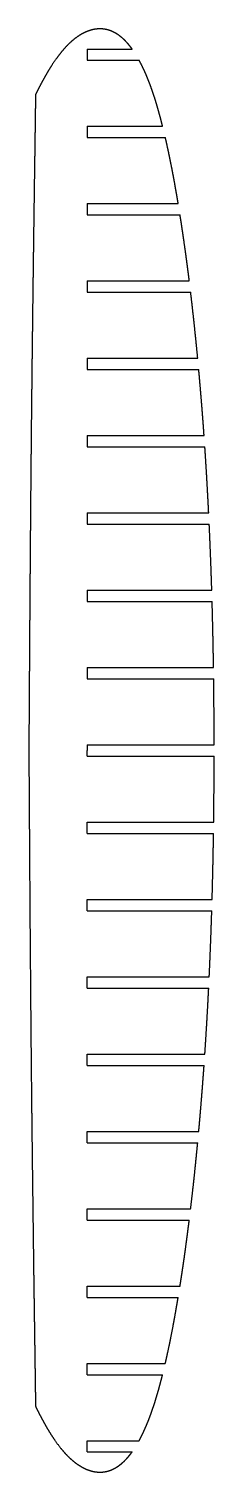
# Model space of a CAD drawing. Header units: metres. Extents: x 7 to 70, y -243 to 243.
import ezdxf

# ---------------------------------------------------------------- set-up
doc = ezdxf.new("R2010")
doc.units = ezdxf.units.M

msp = doc.modelspace()

# ---------------------------------------------------------------- linework, layer by layer
for p, q in [((26.99, 235.9, 613), (42.14, 235.9, 613)), ((26.99, 232.1, 613), (44.52, 232.1, 613)), ((26.99, 209.9, 613), (52.42, 209.9, 613)), ((26.99, 206.1, 613), (53.34, 206.1, 613)), ((26.99, 183.9, 613), (57.67, 183.9, 613)), ((26.99, 180.1, 613), (58.28, 180.1, 613)), ((26.99, 157.9, 613), (61.4, 157.9, 613)), ((26.99, 154.1, 613), (61.86, 154.1, 613)), ((26.99, 131.9, 613), (64.23, 131.9, 613)), ((26.99, 128.1, 613), (64.58, 128.1, 613)), ((26.99, 105.9, 613), (66.37, 105.9, 613)), ((26.99, 102.1, 613), (66.64, 102.1, 613)), ((26.99, 79.9, 613), (67.93, 79.9, 613)), ((26.99, 76.1, 613), (68.11, 76.1, 613)), ((26.99, 53.9, 613), (68.97, 53.9, 613)), ((26.99, 50.1, 613), (69.08, 50.1, 613)), ((26.99, 27.9, 613), (69.56, 27.9, 613)), ((26.99, 24.1, 613), (69.61, 24.1, 613)), ((26.99, 1.9, 613), (69.76, 1.9, 613)), ((26.99, -1.9, 613), (69.76, -1.9, 613)), ((26.99, -24.1, 613), (69.61, -24.1, 613)), ((26.99, -27.9, 613), (69.56, -27.9, 613)), ((26.99, -50.1, 613), (69.08, -50.1, 613)), ((26.99, -53.9, 613), (68.97, -53.9, 613)), ((26.99, -76.1, 613), (68.11, -76.1, 613)), ((26.99, -79.9, 613), (67.93, -79.9, 613)), ((26.99, -102.1, 613), (66.64, -102.1, 613)), ((26.99, -105.9, 613), (66.38, -105.9, 613)), ((26.99, -128.1, 613), (64.58, -128.1, 613)), ((26.99, -131.9, 613), (64.23, -131.9, 613)), ((26.99, -154.1, 613), (61.85, -154.1, 613)), ((26.99, -157.9, 613), (61.39, -157.9, 613)), ((26.99, -180.1, 613), (58.27, -180.1, 613)), ((26.99, -183.9, 613), (57.65, -183.9, 613)), ((26.99, -206.1, 613), (53.32, -206.1, 613)), ((26.99, -209.9, 613), (52.41, -209.9, 613)), ((26.99, -232.1, 613), (44.51, -232.1, 613)), ((26.99, -235.9, 613), (42.13, -235.9, 613))]:
    msp.add_line(p, q)
for points, knots in [([(42.14, 235.9, 613), (42, 236.09, 613), (41.86, 236.28, 613), (41.72, 236.47, 613), (41.57, 236.66, 613), (41.43, 236.84, 613), (41.28, 237.03, 613), (41.13, 237.21, 613), (40.45, 238.02, 613), (39.89, 238.63, 613), (39.31, 239.22, 613), (38.7, 239.77, 613), (38.06, 240.29, 613), (37.38, 240.77, 613), (36.68, 241.2, 613), (35.56, 241.75, 613), (35.18, 241.93, 613), (34.78, 242.08, 613), (34.38, 242.22, 613), (33.97, 242.34, 613), (33.56, 242.44, 613), (33.15, 242.52, 613), (32.17, 242.65, 613), (31.6, 242.7, 613), (31.03, 242.7, 613), (30.46, 242.67, 613), (29.9, 242.6, 613), (29.34, 242.5, 613), (28.78, 242.37, 613), (28.11, 242.18, 613), (27.99, 242.14, 613), (27.86, 242.1, 613), (27.74, 242.06, 613), (27.61, 242.02, 613), (27.49, 241.97, 613), (27.36, 241.93, 613), (26.82, 241.72, 613), (26.4, 241.55, 613), (25.99, 241.36, 613), (25.58, 241.15, 613), (25.18, 240.94, 613), (24.79, 240.71, 613), (24.41, 240.47, 613), (22.78, 239.39, 613), (21.61, 238.44, 613), (20.51, 237.41, 613), (19.48, 236.31, 613), (18.5, 235.17, 613), (17.58, 233.99, 613), (16.7, 232.77, 613), (14.96, 230.23, 613), (14.12, 228.89, 613), (13.31, 227.54, 613), (12.53, 226.17, 613), (11.77, 224.78, 613), (11.04, 223.38, 613), (10.33, 221.97, 613), (9.64, 220.55, 613)], [0, 0, 0, 0, 0, 0, 0, 0, 0, 0.041358, 0.041358, 0.041358, 0.041358, 0.041358, 0.041358, 0.041358, 0.185522, 0.185522, 0.185522, 0.185522, 0.185522, 0.185522, 0.185522, 0.25945, 0.25945, 0.25945, 0.25945, 0.25945, 0.25945, 0.25945, 0.358714, 0.358714, 0.358714, 0.358714, 0.358714, 0.358714, 0.358714, 0.381748, 0.381748, 0.381748, 0.381748, 0.381748, 0.381748, 0.381748, 0.461052, 0.461052, 0.461052, 0.461052, 0.461052, 0.461052, 0.461052, 0.723929, 0.723929, 0.723929, 0.723929, 0.723929, 0.723929, 0.723929, 1, 1, 1, 1, 1, 1, 1, 1, 1]), ([(52.42, 209.9, 613), (52.16, 210.95, 613), (51.89, 212, 613), (51.61, 213.05, 613), (51.33, 214.1, 613), (51.04, 215.15, 613), (50.74, 216.19, 613), (50.43, 217.23, 613), (49.95, 218.79, 613), (49.78, 219.31, 613), (49.62, 219.82, 613), (49.46, 220.32, 613), (49.29, 220.82, 613), (49.13, 221.3, 613), (48.96, 221.78, 613), (48.61, 222.78, 613), (48.42, 223.3, 613), (48.24, 223.82, 613), (48.05, 224.32, 613), (47.86, 224.81, 613), (47.67, 225.3, 613), (47.48, 225.77, 613), (46.98, 226.99, 613), (46.66, 227.73, 613), (46.34, 228.48, 613), (46, 229.21, 613), (45.65, 229.94, 613), (45.29, 230.67, 613), (44.91, 231.39, 613), (44.52, 232.1, 613)], [0, 0, 0, 0, 0, 0, 0, 0, 0, 0.334484, 0.334484, 0.334484, 0.334484, 0.334484, 0.334484, 0.334484, 0.503523, 0.503523, 0.503523, 0.503523, 0.503523, 0.503523, 0.503523, 0.693685, 0.693685, 0.693685, 0.693685, 0.693685, 0.693685, 0.693685, 1, 1, 1, 1, 1, 1, 1, 1, 1]), ([(9.64, 220.55, 613), (9.64, 220.55, 613), (9.64, 220.55, 613), (9.64, 220.55, 613), (9.64, 220.55, 613), (9.64, 220.55, 613), (9.64, 220.55, 613), (9.64, 220.55, 613), (9.64, 220.55, 613), (9.64, 220.55, 613), (9.64, 220.54, 613), (9.64, 220.54, 613), (9.64, 220.53, 613), (9.64, 220.53, 613), (9.64, 220.52, 613), (9.64, 220.5, 613), (9.64, 220.48, 613), (9.64, 220.47, 613), (9.64, 220.45, 613), (9.64, 220.43, 613), (9.64, 220.41, 613), (9.64, 220.38, 613), (9.64, 220.32, 613), (9.64, 220.3, 613), (9.64, 220.27, 613), (9.64, 220.24, 613), (9.64, 220.2, 613), (9.64, 220.16, 613), (9.64, 220.12, 613), (9.64, 220.04, 613), (9.63, 219.99, 613), (9.63, 219.94, 613), (9.63, 219.89, 613), (9.63, 219.83, 613), (9.63, 219.77, 613), (9.63, 219.71, 613), (9.63, 219.52, 613), (9.63, 219.39, 613), (9.62, 219.26, 613), (9.62, 219.14, 613), (9.62, 219.01, 613), (9.62, 218.88, 613), (9.62, 218.76, 613), (9.61, 218.41, 613), (9.61, 218.2, 613), (9.61, 217.98, 613), (9.6, 217.77, 613), (9.6, 217.55, 613), (9.6, 217.34, 613), (9.59, 217.12, 613), (9.58, 216.48, 613), (9.58, 216.05, 613), (9.57, 215.62, 613), (9.57, 215.19, 613), (9.56, 214.77, 613), (9.55, 214.34, 613), (9.55, 213.91, 613), (9.53, 212.63, 613), (9.52, 211.77, 613), (9.51, 210.92, 613), (9.49, 210.06, 613), (9.48, 209.21, 613), (9.47, 208.35, 613), (9.46, 207.5, 613), (9.44, 206.09, 613), (9.43, 205.52, 613), (9.42, 204.94, 613), (9.41, 204.34, 613), (9.4, 203.72, 613), (9.39, 203.09, 613), (9.38, 202.44, 613), (9.37, 201.09, 613), (9.36, 200.4, 613), (9.35, 199.7, 613), (9.34, 198.97, 613), (9.32, 198.23, 613), (9.31, 197.47, 613), (9.3, 196.7, 613), (9.26, 193.51, 613), (9.22, 191.12, 613), (9.19, 188.73, 613), (9.16, 186.34, 613), (9.12, 183.95, 613), (9.09, 181.56, 613), (9.06, 179.17, 613), (8.96, 172.18, 613), (8.9, 167.58, 613), (8.84, 162.97, 613), (8.78, 158.37, 613), (8.72, 153.77, 613), (8.66, 149.16, 613), (8.61, 144.56, 613), (8.51, 136.25, 613), (8.46, 132.55, 613), (8.42, 128.85, 613), (8.38, 125.14, 613), (8.34, 121.44, 613), (8.3, 117.74, 613), (8.26, 114.03, 613), (8.18, 106.63, 613), (8.15, 102.93, 613), (8.11, 99.22, 613), (8.08, 95.52, 613), (8.04, 91.82, 613), (8.01, 88.11, 613), (7.98, 84.41, 613), (7.92, 77.66, 613), (7.9, 74.61, 613), (7.87, 71.57, 613), (7.85, 68.52, 613), (7.82, 65.47, 613), (7.8, 62.43, 613), (7.78, 59.38, 613), (7.74, 53.61, 613), (7.72, 50.9, 613), (7.7, 48.18, 613), (7.68, 45.46, 613), (7.66, 42.74, 613), (7.64, 40.02, 613), (7.62, 37.3, 613), (7.59, 32.79, 613), (7.58, 30.99, 613), (7.57, 29.2, 613), (7.56, 27.41, 613), (7.55, 25.61, 613), (7.54, 23.82, 613), (7.53, 22.03, 613), (7.51, 19.59, 613), (7.51, 18.95, 613), (7.5, 18.31, 613), (7.5, 17.67, 613), (7.5, 17.03, 613), (7.49, 16.38, 613), (7.49, 15.74, 613), (7.48, 14.54, 613), (7.48, 13.98, 613), (7.47, 13.42, 613), (7.47, 12.86, 613), (7.47, 12.29, 613), (7.46, 11.73, 613), (7.46, 11.17, 613), (7.45, 9.96, 613), (7.45, 9.31, 613), (7.44, 8.65, 613), (7.44, 8, 613), (7.44, 7.35, 613), (7.43, 6.7, 613), (7.43, 6.05, 613), (7.42, 5.06, 613), (7.42, 4.73, 613), (7.42, 4.39, 613), (7.42, 4.06, 613), (7.41, 3.72, 613), (7.41, 3.39, 613), (7.41, 3.05, 613), (7.41, 2.53, 613), (7.4, 2.36, 613), (7.4, 2.19, 613), (7.4, 2.03, 613), (7.4, 1.88, 613), (7.4, 1.74, 613), (7.4, 1.61, 613), (7.4, 1.38, 613), (7.4, 1.28, 613), (7.4, 1.17, 613), (7.4, 1.07, 613), (7.4, 0.97, 613), (7.4, 0.86, 613), (7.39, 0.76, 613), (7.39, 0.62, 613), (7.39, 0.58, 613), (7.39, 0.55, 613), (7.39, 0.52, 613), (7.39, 0.49, 613), (7.39, 0.46, 613), (7.39, 0.43, 613), (7.39, 0.36, 613), (7.39, 0.32, 613), (7.39, 0.29, 613), (7.39, 0.25, 613), (7.39, 0.22, 613), (7.39, 0.2, 613), (7.39, 0.17, 613), (7.39, 0.13, 613), (7.39, 0.11, 613), (7.39, 0.09, 613), (7.39, 0.07, 613), (7.39, 0.06, 613), (7.39, 0.05, 613), (7.39, 0.04, 613), (7.39, 0.02, 613), (7.39, 0.02, 613), (7.39, 0.01, 613), (7.39, 0.01, 613), (7.39, 0, 613), (7.39, 0, 613), (7.39, 0, 613), (7.39, 0, 613), (7.39, 0, 613), (7.39, 0, 613), (7.39, 0, 613), (7.39, 0, 613), (7.39, 0, 613), (7.39, -0.01, 613), (7.39, -0.02, 613), (7.39, -0.02, 613), (7.39, -0.03, 613), (7.39, -0.04, 613), (7.39, -0.06, 613), (7.39, -0.07, 613), (7.39, -0.09, 613), (7.39, -0.12, 613), (7.39, -0.14, 613), (7.39, -0.15, 613), (7.39, -0.16, 613), (7.39, -0.18, 613), (7.39, -0.19, 613), (7.39, -0.21, 613), (7.39, -0.25, 613), (7.39, -0.27, 613), (7.39, -0.29, 613), (7.39, -0.32, 613), (7.39, -0.35, 613), (7.39, -0.37, 613), (7.39, -0.4, 613), (7.39, -0.49, 613), (7.39, -0.54, 613), (7.39, -0.6, 613), (7.39, -0.66, 613), (7.39, -0.73, 613), (7.39, -0.81, 613), (7.4, -0.89, 613), (7.4, -1.06, 613), (7.4, -1.15, 613), (7.4, -1.24, 613), (7.4, -1.35, 613), (7.4, -1.46, 613), (7.4, -1.57, 613), (7.4, -1.7, 613), (7.4, -2.05, 613), (7.4, -2.28, 613), (7.41, -2.51, 613), (7.41, -2.74, 613), (7.41, -2.96, 613), (7.41, -3.19, 613), (7.41, -3.42, 613), (7.42, -4.07, 613), (7.42, -4.5, 613), (7.42, -4.93, 613), (7.42, -5.36, 613), (7.43, -5.78, 613), (7.43, -6.21, 613), (7.43, -6.64, 613), (7.44, -7.92, 613), (7.44, -8.78, 613), (7.45, -9.63, 613), (7.45, -10.49, 613), (7.46, -11.34, 613), (7.47, -12.19, 613), (7.47, -13.05, 613), (7.48, -14.45, 613), (7.48, -15.02, 613), (7.49, -15.6, 613), (7.49, -16.2, 613), (7.49, -16.82, 613), (7.5, -17.45, 613), (7.5, -18.11, 613), (7.51, -19.45, 613), (7.51, -20.14, 613), (7.52, -20.84, 613), (7.52, -21.57, 613), (7.53, -22.31, 613), (7.53, -23.07, 613), (7.54, -23.84, 613), (7.56, -27.02, 613), (7.57, -29.41, 613), (7.59, -31.8, 613), (7.6, -34.19, 613), (7.62, -36.58, 613), (7.63, -38.96, 613), (7.65, -41.35, 613), (7.7, -48.34, 613), (7.73, -52.94, 613), (7.76, -57.54, 613), (7.8, -62.15, 613), (7.83, -66.75, 613), (7.87, -71.35, 613), (7.91, -75.95, 613), (7.98, -84.25, 613), (8.01, -87.96, 613), (8.04, -91.66, 613), (8.07, -95.36, 613), (8.11, -99.06, 613), (8.14, -102.77, 613), (8.18, -106.47, 613), (8.27, -115.64, 613), (8.33, -121.11, 613), (8.39, -126.58, 613), (8.46, -132.05, 613), (8.52, -137.52, 613), (8.59, -142.99, 613), (8.66, -148.46, 613), (8.76, -156.33, 613), (8.79, -158.72, 613), (8.82, -161.12, 613), (8.85, -163.52, 613), (8.88, -165.92, 613), (8.91, -168.32, 613), (8.94, -170.72, 613), (9, -175.25, 613), (9.03, -177.39, 613), (9.06, -179.53, 613), (9.09, -181.66, 613), (9.12, -183.8, 613), (9.15, -185.94, 613), (9.18, -188.08, 613), (9.22, -191.1, 613), (9.24, -191.97, 613), (9.25, -192.82, 613), (9.26, -193.66, 613), (9.27, -194.48, 613), (9.28, -195.29, 613), (9.29, -196.08, 613), (9.32, -197.63, 613), (9.33, -198.38, 613), (9.34, -199.13, 613), (9.35, -199.85, 613), (9.36, -200.56, 613), (9.37, -201.24, 613), (9.38, -201.91, 613), (9.4, -203.67, 613), (9.42, -204.77, 613), (9.43, -205.88, 613), (9.45, -206.98, 613), (9.47, -208.08, 613), (9.48, -209.19, 613), (9.5, -210.29, 613), (9.52, -211.96, 613), (9.53, -212.52, 613), (9.54, -213.08, 613), (9.54, -213.65, 613), (9.55, -214.21, 613), (9.56, -214.77, 613), (9.57, -215.33, 613), (9.58, -216.15, 613), (9.58, -216.41, 613), (9.59, -216.67, 613), (9.59, -216.93, 613), (9.59, -217.19, 613), (9.6, -217.44, 613), (9.6, -217.7, 613), (9.61, -218.13, 613), (9.61, -218.31, 613), (9.61, -218.49, 613), (9.62, -218.67, 613), (9.62, -218.84, 613), (9.62, -219.02, 613), (9.62, -219.19, 613), (9.63, -219.46, 613), (9.63, -219.56, 613), (9.63, -219.65, 613), (9.63, -219.74, 613), (9.63, -219.84, 613), (9.63, -219.93, 613), (9.64, -220.02, 613), (9.64, -220.14, 613), (9.64, -220.17, 613), (9.64, -220.2, 613), (9.64, -220.23, 613), (9.64, -220.26, 613), (9.64, -220.28, 613), (9.64, -220.3, 613), (9.64, -220.34, 613), (9.64, -220.36, 613), (9.64, -220.38, 613), (9.64, -220.4, 613), (9.64, -220.41, 613), (9.64, -220.43, 613), (9.64, -220.44, 613), (9.64, -220.47, 613), (9.64, -220.49, 613), (9.64, -220.5, 613), (9.64, -220.51, 613), (9.64, -220.52, 613), (9.64, -220.53, 613), (9.64, -220.54, 613), (9.64, -220.55, 613), (9.64, -220.55, 613), (9.64, -220.55, 613), (9.64, -220.55, 613), (9.64, -220.55, 613), (9.64, -220.55, 613), (9.64, -220.55, 613), (9.64, -220.55, 613)], [0, 0, 0, 0, 0, 0, 0, 0, 0, 0.002729, 0.002729, 0.002729, 0.002729, 0.002729, 0.002729, 0.002729, 0.005252, 0.005252, 0.005252, 0.005252, 0.005252, 0.005252, 0.005252, 0.008027, 0.008027, 0.008027, 0.008027, 0.008027, 0.008027, 0.008027, 0.010298, 0.010298, 0.010298, 0.010298, 0.010298, 0.010298, 0.010298, 0.012568, 0.012568, 0.012568, 0.012568, 0.012568, 0.012568, 0.012568, 0.016849, 0.016849, 0.016849, 0.016849, 0.016849, 0.016849, 0.016849, 0.024107, 0.024107, 0.024107, 0.024107, 0.024107, 0.024107, 0.024107, 0.038504, 0.038504, 0.038504, 0.038504, 0.038504, 0.038504, 0.038504, 0.067251, 0.067251, 0.067251, 0.067251, 0.067251, 0.067251, 0.067251, 0.085727, 0.085727, 0.085727, 0.085727, 0.085727, 0.085727, 0.085727, 0.104202, 0.104202, 0.104202, 0.104202, 0.104202, 0.104202, 0.104202, 0.159982, 0.159982, 0.159982, 0.159982, 0.159982, 0.159982, 0.159982, 0.267419, 0.267419, 0.267419, 0.267419, 0.267419, 0.267419, 0.267419, 0.353841, 0.353841, 0.353841, 0.353841, 0.353841, 0.353841, 0.353841, 0.440265, 0.440265, 0.440265, 0.440265, 0.440265, 0.440265, 0.440265, 0.511361, 0.511361, 0.511361, 0.511361, 0.511361, 0.511361, 0.511361, 0.57482, 0.57482, 0.57482, 0.57482, 0.57482, 0.57482, 0.57482, 0.616667, 0.616667, 0.616667, 0.616667, 0.616667, 0.616667, 0.616667, 0.631645, 0.631645, 0.631645, 0.631645, 0.631645, 0.631645, 0.631645, 0.644752, 0.644752, 0.644752, 0.644752, 0.644752, 0.644752, 0.644752, 0.659966, 0.659966, 0.659966, 0.659966, 0.659966, 0.659966, 0.659966, 0.667796, 0.667796, 0.667796, 0.667796, 0.667796, 0.667796, 0.667796, 0.67212, 0.67212, 0.67212, 0.67212, 0.67212, 0.67212, 0.67212, 0.675781, 0.675781, 0.675781, 0.675781, 0.675781, 0.675781, 0.675781, 0.67704, 0.67704, 0.67704, 0.67704, 0.67704, 0.67704, 0.67704, 0.679139, 0.679139, 0.679139, 0.679139, 0.679139, 0.679139, 0.679139, 0.681238, 0.681238, 0.681238, 0.681238, 0.681238, 0.681238, 0.681238, 0.683505, 0.683505, 0.683505, 0.683505, 0.683505, 0.683505, 0.683505, 0.68567, 0.68567, 0.68567, 0.68567, 0.68567, 0.68567, 0.68567, 0.6878, 0.6878, 0.6878, 0.6878, 0.6878, 0.6878, 0.6878, 0.688866, 0.688866, 0.688866, 0.688866, 0.688866, 0.688866, 0.688866, 0.690108, 0.690108, 0.690108, 0.690108, 0.690108, 0.690108, 0.690108, 0.692061, 0.692061, 0.692061, 0.692061, 0.692061, 0.692061, 0.692061, 0.694014, 0.694014, 0.694014, 0.694014, 0.694014, 0.694014, 0.694014, 0.697422, 0.697422, 0.697422, 0.697422, 0.697422, 0.697422, 0.697422, 0.703824, 0.703824, 0.703824, 0.703824, 0.703824, 0.703824, 0.703824, 0.716606, 0.716606, 0.716606, 0.716606, 0.716606, 0.716606, 0.716606, 0.724822, 0.724822, 0.724822, 0.724822, 0.724822, 0.724822, 0.724822, 0.733037, 0.733037, 0.733037, 0.733037, 0.733037, 0.733037, 0.733037, 0.757841, 0.757841, 0.757841, 0.757841, 0.757841, 0.757841, 0.757841, 0.805626, 0.805626, 0.805626, 0.805626, 0.805626, 0.805626, 0.805626, 0.844077, 0.844077, 0.844077, 0.844077, 0.844077, 0.844077, 0.844077, 0.90088, 0.90088, 0.90088, 0.90088, 0.90088, 0.90088, 0.90088, 0.925787, 0.925787, 0.925787, 0.925787, 0.925787, 0.925787, 0.925787, 0.947986, 0.947986, 0.947986, 0.947986, 0.947986, 0.947986, 0.947986, 0.957166, 0.957166, 0.957166, 0.957166, 0.957166, 0.957166, 0.957166, 0.966345, 0.966345, 0.966345, 0.966345, 0.966345, 0.966345, 0.966345, 0.981878, 0.981878, 0.981878, 0.981878, 0.981878, 0.981878, 0.981878, 0.989801, 0.989801, 0.989801, 0.989801, 0.989801, 0.989801, 0.989801, 0.993432, 0.993432, 0.993432, 0.993432, 0.993432, 0.993432, 0.993432, 0.995927, 0.995927, 0.995927, 0.995927, 0.995927, 0.995927, 0.995927, 0.997245, 0.997245, 0.997245, 0.997245, 0.997245, 0.997245, 0.997245, 0.997709, 0.997709, 0.997709, 0.997709, 0.997709, 0.997709, 0.997709, 0.998172, 0.998172, 0.998172, 0.998172, 0.998172, 0.998172, 0.998172, 0.998901, 0.998901, 0.998901, 0.998901, 0.998901, 0.998901, 0.998901, 1, 1, 1, 1, 1, 1, 1, 1, 1]), ([(57.67, 183.9, 613), (57.53, 184.71, 613), (57.39, 185.52, 613), (57.26, 186.33, 613), (57.12, 187.14, 613), (56.98, 187.95, 613), (56.83, 188.76, 613), (56.69, 189.56, 613), (56.19, 192.35, 613), (55.82, 194.32, 613), (55.44, 196.29, 613), (55.05, 198.26, 613), (54.64, 200.22, 613), (54.23, 202.19, 613), (53.79, 204.15, 613), (53.34, 206.1, 613)], [0, 0, 0, 0, 0, 0, 0, 0, 0, 0.290383, 0.290383, 0.290383, 0.290383, 0.290383, 0.290383, 0.290383, 1, 1, 1, 1, 1, 1, 1, 1, 1]), ([(61.4, 157.9, 613), (61.22, 159.33, 613), (61.04, 160.76, 613), (60.85, 162.19, 613), (60.67, 163.62, 613), (60.48, 165.04, 613), (60.29, 166.47, 613), (60.09, 167.9, 613), (59.7, 170.67, 613), (59.51, 172.02, 613), (59.31, 173.37, 613), (59.11, 174.72, 613), (58.91, 176.06, 613), (58.7, 177.41, 613), (58.5, 178.75, 613), (58.28, 180.1, 613)], [0, 0, 0, 0, 0, 0, 0, 0, 0, 0.51399, 0.51399, 0.51399, 0.51399, 0.51399, 0.51399, 0.51399, 1, 1, 1, 1, 1, 1, 1, 1, 1]), ([(66.37, 105.9, 613), (66.36, 106.09, 613), (66.35, 106.29, 613), (66.33, 106.48, 613), (66.32, 106.68, 613), (66.31, 106.87, 613), (66.29, 107.07, 613), (66.28, 107.26, 613), (66.13, 109.37, 613), (65.99, 111.28, 613), (65.84, 113.19, 613), (65.69, 115.1, 613), (65.54, 117.01, 613), (65.38, 118.92, 613), (65.22, 120.82, 613), (65, 123.4, 613), (64.94, 124.08, 613), (64.88, 124.75, 613), (64.83, 125.42, 613), (64.77, 126.09, 613), (64.71, 126.76, 613), (64.64, 127.43, 613), (64.58, 128.1, 613)], [0, 0, 0, 0, 0, 0, 0, 0, 0, 0.070138, 0.070138, 0.070138, 0.070138, 0.070138, 0.070138, 0.070138, 0.758086, 0.758086, 0.758086, 0.758086, 0.758086, 0.758086, 0.758086, 1, 1, 1, 1, 1, 1, 1, 1, 1]), ([(67.93, 79.9, 613), (67.89, 80.69, 613), (67.85, 81.49, 613), (67.81, 82.28, 613), (67.77, 83.08, 613), (67.73, 83.87, 613), (67.68, 84.66, 613), (67.64, 85.46, 613), (67.49, 88.23, 613), (67.38, 90.22, 613), (67.27, 92.2, 613), (67.15, 94.18, 613), (67.02, 96.16, 613), (66.9, 98.14, 613), (66.77, 100.12, 613), (66.64, 102.1, 613)], [0, 0, 0, 0, 0, 0, 0, 0, 0, 0.286065, 0.286065, 0.286065, 0.286065, 0.286065, 0.286065, 0.286065, 1, 1, 1, 1, 1, 1, 1, 1, 1]), ([(64.58, -128.1, 613), (64.6, -127.9, 613), (64.62, -127.71, 613), (64.64, -127.51, 613), (64.65, -127.31, 613), (64.67, -127.12, 613), (64.69, -126.92, 613), (64.71, -126.73, 613), (64.81, -125.58, 613), (64.89, -124.63, 613), (64.98, -123.68, 613), (65.06, -122.73, 613), (65.14, -121.78, 613), (65.22, -120.83, 613), (65.3, -119.88, 613), (65.51, -117.3, 613), (65.64, -115.67, 613), (65.77, -114.04, 613), (65.9, -112.42, 613), (66.02, -110.79, 613), (66.14, -109.16, 613), (66.26, -107.53, 613), (66.38, -105.9, 613)], [0, 0, 0, 0, 0, 0, 0, 0, 0, 0.071069, 0.071069, 0.071069, 0.071069, 0.071069, 0.071069, 0.071069, 0.414014, 0.414014, 0.414014, 0.414014, 0.414014, 0.414014, 0.414014, 1, 1, 1, 1, 1, 1, 1, 1, 1]), ([(58.27, -180.1, 613), (58.55, -178.33, 613), (58.83, -176.55, 613), (59.1, -174.77, 613), (59.36, -173, 613), (59.62, -171.22, 613), (59.87, -169.44, 613), (60.11, -167.66, 613), (60.49, -164.88, 613), (60.62, -163.89, 613), (60.75, -162.89, 613), (60.88, -161.89, 613), (61.01, -160.89, 613), (61.14, -159.9, 613), (61.27, -158.9, 613), (61.39, -157.9, 613)], [0, 0, 0, 0, 0, 0, 0, 0, 0, 0.641117, 0.641117, 0.641117, 0.641117, 0.641117, 0.641117, 0.641117, 1, 1, 1, 1, 1, 1, 1, 1, 1]), ([(53.32, -206.1, 613), (53.84, -203.86, 613), (54.34, -201.62, 613), (54.81, -199.37, 613), (55.27, -197.12, 613), (55.71, -194.86, 613), (56.13, -192.61, 613), (56.54, -190.34, 613), (57.03, -187.56, 613), (57.12, -187.04, 613), (57.21, -186.51, 613), (57.3, -185.99, 613), (57.39, -185.47, 613), (57.48, -184.95, 613), (57.57, -184.42, 613), (57.65, -183.9, 613)], [0, 0, 0, 0, 0, 0, 0, 0, 0, 0.812496, 0.812496, 0.812496, 0.812496, 0.812496, 0.812496, 0.812496, 1, 1, 1, 1, 1, 1, 1, 1, 1]), ([(44.51, -232.1, 613), (44.95, -231.29, 613), (45.38, -230.47, 613), (45.78, -229.64, 613), (46.18, -228.8, 613), (46.55, -227.96, 613), (46.92, -227.11, 613), (47.27, -226.26, 613), (47.78, -224.97, 613), (47.95, -224.54, 613), (48.11, -224.1, 613), (48.28, -223.65, 613), (48.45, -223.19, 613), (48.61, -222.73, 613), (48.78, -222.26, 613), (49.07, -221.42, 613), (49.19, -221.06, 613), (49.32, -220.69, 613), (49.44, -220.32, 613), (49.56, -219.95, 613), (49.68, -219.57, 613), (49.81, -219.18, 613), (50.27, -217.69, 613), (50.6, -216.59, 613), (50.93, -215.48, 613), (51.24, -214.37, 613), (51.54, -213.25, 613), (51.84, -212.14, 613), (52.13, -211.02, 613), (52.41, -209.9, 613)], [0, 0, 0, 0, 0, 0, 0, 0, 0, 0.341789, 0.341789, 0.341789, 0.341789, 0.341789, 0.341789, 0.341789, 0.511543, 0.511543, 0.511543, 0.511543, 0.511543, 0.511543, 0.511543, 0.638862, 0.638862, 0.638862, 0.638862, 0.638862, 0.638862, 0.638862, 1, 1, 1, 1, 1, 1, 1, 1, 1]), ([(9.64, -220.55, 613), (10.47, -222.24, 613), (11.31, -223.91, 613), (12.19, -225.57, 613), (13.1, -227.21, 613), (14.05, -228.83, 613), (15.05, -230.42, 613), (16.11, -231.97, 613), (18.07, -234.58, 613), (18.94, -235.66, 613), (19.86, -236.71, 613), (20.82, -237.71, 613), (21.84, -238.66, 613), (22.92, -239.53, 613), (24.07, -240.32, 613), (25.56, -241.13, 613), (25.84, -241.28, 613), (26.12, -241.42, 613), (26.4, -241.55, 613), (26.69, -241.67, 613), (26.98, -241.79, 613), (27.27, -241.9, 613), (27.86, -242.1, 613), (28.15, -242.2, 613), (28.44, -242.28, 613), (28.73, -242.36, 613), (29.03, -242.43, 613), (29.33, -242.49, 613), (29.63, -242.54, 613), (30.28, -242.62, 613), (30.63, -242.66, 613), (30.98, -242.68, 613), (31.33, -242.69, 613), (31.68, -242.68, 613), (32.03, -242.66, 613), (32.37, -242.63, 613), (33.32, -242.49, 613), (33.91, -242.37, 613), (34.49, -242.2, 613), (35.06, -242, 613), (35.62, -241.75, 613), (36.16, -241.48, 613), (36.68, -241.17, 613), (37.56, -240.6, 613), (37.91, -240.35, 613), (38.27, -240.08, 613), (38.61, -239.8, 613), (38.94, -239.51, 613), (39.26, -239.21, 613), (39.58, -238.9, 613), (40.19, -238.27, 613), (40.49, -237.95, 613), (40.78, -237.62, 613), (41.06, -237.29, 613), (41.34, -236.95, 613), (41.61, -236.6, 613), (41.87, -236.25, 613), (42.13, -235.9, 613)], [0, 0, 0, 0, 0, 0, 0, 0, 0, 0.02997276, 0.02997276, 0.02997276, 0.02997276, 0.02997276, 0.02997276, 0.02997276, 0.05215181, 0.05215181, 0.05215181, 0.05215181, 0.05215181, 0.05215181, 0.05215181, 0.0571393, 0.0571393, 0.0571393, 0.0571393, 0.0571393, 0.0571393, 0.0571393, 0.06200765, 0.06200765, 0.06200765, 0.06200765, 0.06200765, 0.06200765, 0.06200765, 0.0675934, 0.0675934, 0.0675934, 0.0675934, 0.0675934, 0.0675934, 0.0675934, 0.07723774, 0.07723774, 0.07723774, 0.07723774, 0.07723774, 0.07723774, 0.07723774, 0.08427894, 0.08427894, 0.08427894, 0.08427894, 0.08427894, 0.08427894, 0.08427894, 0.09127097, 0.09127097, 0.09127097, 0.09127097, 0.09127097, 0.09127097, 0.09127097, 0.09127097, 0.09127097])]:
    msp.add_open_spline(points, degree=8, knots=knots)
for points, degree in [([(26.99, 235.9, 613), (26.99, 232.1, 613)], 1), ([(26.99, 209.9, 613), (26.99, 206.1, 613)], 1), ([(26.99, 183.9, 613), (26.99, 180.1, 613)], 1), ([(26.99, 157.9, 613), (26.99, 154.1, 613)], 1), ([(64.23, 131.9, 613), (63.97, 134.68, 613), (63.69, 137.46, 613), (63.41, 140.23, 613), (63.12, 143.01, 613), (62.82, 145.78, 613), (62.51, 148.56, 613), (62.19, 151.33, 613), (61.86, 154.1, 613)], 8), ([(26.99, 131.9, 613), (26.99, 128.1, 613)], 1), ([(26.99, 105.9, 613), (26.99, 102.1, 613)], 1), ([(26.99, 79.9, 613), (26.99, 76.1, 613)], 1), ([(68.97, 53.9, 613), (68.88, 56.68, 613), (68.79, 59.45, 613), (68.69, 62.23, 613), (68.59, 65, 613), (68.48, 67.78, 613), (68.36, 70.55, 613), (68.24, 73.33, 613), (68.11, 76.1, 613)], 8), ([(26.99, 53.9, 613), (26.99, 50.1, 613)], 1), ([(69.56, 27.9, 613), (69.52, 30.68, 613), (69.47, 33.45, 613), (69.42, 36.23, 613), (69.36, 39, 613), (69.3, 41.78, 613), (69.23, 44.55, 613), (69.16, 47.33, 613), (69.08, 50.1, 613)], 8), ([(26.99, 27.9, 613), (26.99, 24.1, 613)], 1), ([(69.76, 1.9, 613), (69.76, 4.68, 613), (69.75, 7.45, 613), (69.74, 10.23, 613), (69.72, 13, 613), (69.7, 15.78, 613), (69.68, 18.55, 613), (69.65, 21.33, 613), (69.61, 24.1, 613)], 8), ([(26.99, 1.9, 613), (26.99, 0, 613)], 1), ([(26.99, -1.9, 613), (26.99, 0, 613)], 1), ([(69.61, -24.1, 613), (69.65, -21.33, 613), (69.68, -18.55, 613), (69.7, -15.78, 613), (69.72, -13, 613), (69.74, -10.23, 613), (69.75, -7.45, 613), (69.76, -4.68, 613), (69.76, -1.9, 613)], 8), ([(26.99, -27.9, 613), (26.99, -24.1, 613)], 1), ([(69.08, -50.1, 613), (69.16, -47.33, 613), (69.23, -44.55, 613), (69.3, -41.78, 613), (69.36, -39, 613), (69.42, -36.23, 613), (69.47, -33.45, 613), (69.52, -30.68, 613), (69.56, -27.9, 613)], 8), ([(26.99, -53.9, 613), (26.99, -50.1, 613)], 1), ([(68.11, -76.1, 613), (68.24, -73.33, 613), (68.36, -70.55, 613), (68.48, -67.78, 613), (68.59, -65, 613), (68.69, -62.23, 613), (68.79, -59.45, 613), (68.88, -56.68, 613), (68.97, -53.9, 613)], 8), ([(26.99, -79.9, 613), (26.99, -76.1, 613)], 1), ([(66.64, -102.1, 613), (66.82, -99.33, 613), (67, -96.55, 613), (67.18, -93.78, 613), (67.34, -91, 613), (67.5, -88.23, 613), (67.65, -85.45, 613), (67.79, -82.68, 613), (67.93, -79.9, 613)], 8), ([(26.99, -105.9, 613), (26.99, -102.1, 613)], 1), ([(26.99, -131.9, 613), (26.99, -128.1, 613)], 1), ([(61.85, -154.1, 613), (62.18, -151.33, 613), (62.51, -148.56, 613), (62.82, -145.78, 613), (63.12, -143.01, 613), (63.41, -140.23, 613), (63.69, -137.46, 613), (63.96, -134.68, 613), (64.23, -131.9, 613)], 8), ([(26.99, -157.9, 613), (26.99, -154.1, 613)], 1), ([(26.99, -183.9, 613), (26.99, -180.1, 613)], 1), ([(26.99, -209.9, 613), (26.99, -206.1, 613)], 1), ([(26.99, -235.9, 613), (26.99, -232.1, 613)], 1)]:
    msp.add_open_spline(points, degree=degree)

doc.saveas('drawing.dxf')
